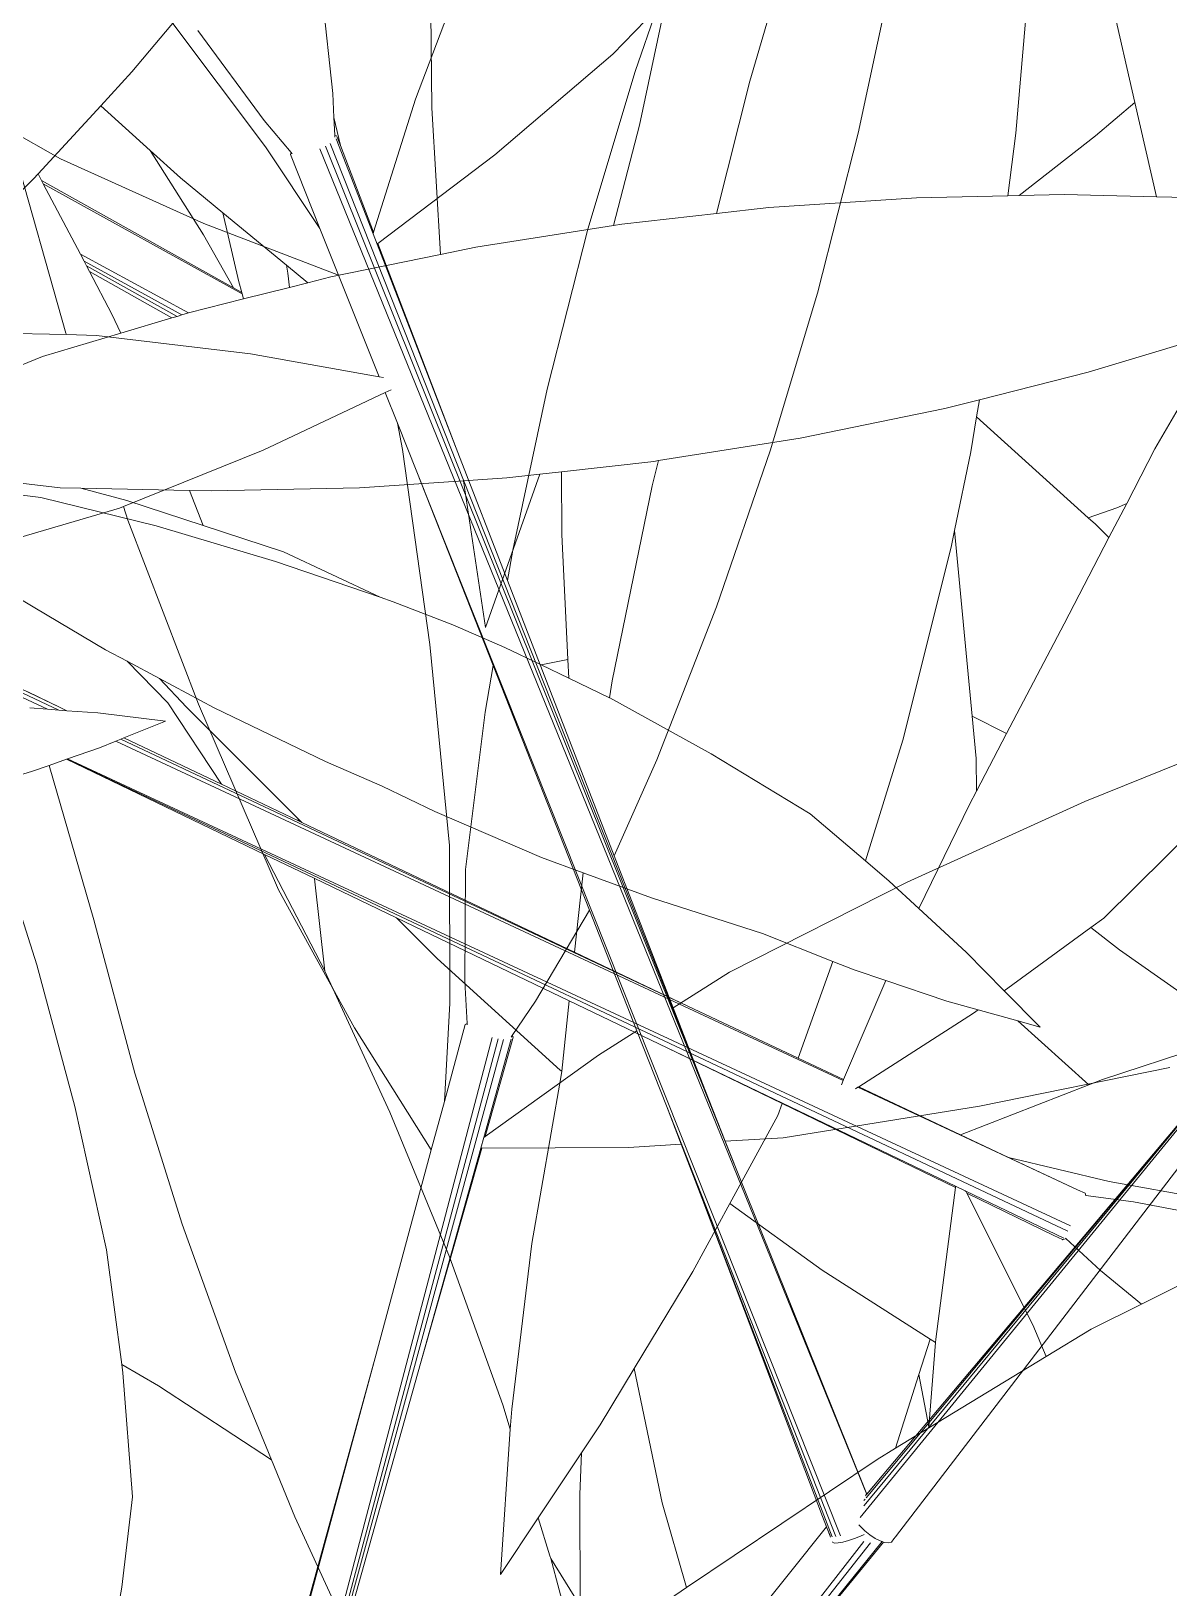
# Model space of a CAD drawing. Header units: millimetres. Extents: x 18 to 174501, y 22 to 24571.
# Drawn here: x 22287.3 to 22376.4, y 15534.4 to 15656.2 of the extents above; entities that cross this region are included whole.
import ezdxf

# ---------------------------------------------------------------- set-up
doc = ezdxf.new("R2010")
doc.units = ezdxf.units.MM
doc.header["$MEASUREMENT"] = 0
doc.layers.add('Edges', color=7, linetype='Continuous', lineweight=18)

# ---------------------------------------------------------------- blocks, each defined once
blk = doc.blocks.new('BAMBOOPLAN')
at = {"layer": 'Edges'}
for p, q in [((-1.0609, 11.6698), (-1.0385, 11.487)), ((-1.297, 11.545), (-1.3269, 11.4809)), ((-1.297, 11.545), (-1.297, 11.471)), ((-1.514, 11.535), (-1.5192, 11.3616)), ((-1.3269, 11.4809), (-1.4149, 11.3314)), ((-1.0385, 11.487), (-1.0234, 11.3032)), ((-1.297, 11.471), (-1.2894, 11.2868)), ((-1.6621, 11.4502), (-1.6088, 11.3371)), ((-1.8066, 11.3549), (-1.6606, 11.2564)), ((-1.7745, 11.3546), (-1.6714, 11.2838)), ((-1.5192, 11.3616), (-1.515, 11.2054)), ((-1.6088, 11.3371), (-1.5989, 11.3121)), ((-1.4149, 11.3314), (-1.5062, 11.195)), ((-1.5989, 11.3121), (-1.5817, 11.2849)), ((-1.5989, 11.3121), (-1.5915, 11.2937)), ((-1.0234, 11.3032), (-1.0158, 11.119)), ((-1.6714, 11.2838), (-1.6311, 11.2596)), ((-0.852, 10.4202), (-1.5932, 11.2834)), ((-1.5895, 11.2937), (-1.5915, 11.2937)), ((-1.5915, 11.2937), (-1.5908, 11.2919)), ((-1.5883, 11.2927), (-1.5895, 11.2937)), ((-1.5885, 11.2906), (-1.5149, 11.2036)), ((-1.5883, 11.2927), (-1.5817, 11.2849)), ((-1.5817, 11.2849), (-1.515, 11.2054)), ((-1.2894, 11.2868), (-1.2743, 11.103)), ((-0.5329, 10.0512), (-1.6024, 11.274)), ((-0.7768, 10.3326), (-1.5974, 11.2788)), ((-1.6606, 11.2564), (-1.5731, 11.1898)), ((-1.6313, 11.2574), (-1.6311, 11.2596)), ((-1.6313, 11.2574), (-1.5731, 11.1898)), ((-1.6311, 11.2596), (-1.6296, 11.2588)), ((-1.515, 11.2054), (-1.5149, 11.2036)), ((-1.5149, 11.2036), (-1.5068, 11.1941)), ((-1.5062, 11.195), (-1.5068, 11.1941)), ((-1.5068, 11.1941), (-1.3454, 11.0032)), ((-1.5062, 11.195), (-1.3454, 11.0032)), ((-1.9382, 11.1811), (-1.873, 11.1687)), ((-1.5731, 11.1898), (-1.5363, 11.1472)), ((-1.9298, 11.1677), (-1.8037, 10.9865)), ((-1.873, 11.1687), (-1.6976, 11.1526)), ((-1.6976, 11.1526), (-1.5363, 11.1472)), ((-1.5363, 11.1472), (-1.4564, 11.0545)), ((-1.0158, 11.119), (-1.0156, 10.9347)), ((-1.2743, 11.103), (-1.2518, 10.9202)), ((-1.4564, 11.0545), (-1.4515, 11.0553)), ((-1.6007, 11.0319), (-1.4564, 11.0545)), ((-1.5522, 10.9349), (-1.4441, 11.0402)), ((-1.4441, 11.0402), (-1.439, 11.0451)), ((-1.4441, 11.0402), (-1.42, 11.0123)), ((-1.7703, 10.9953), (-1.6007, 11.0319)), ((-1.42, 11.0123), (-1.4053, 10.9864)), ((-1.42, 11.0123), (-1.3819, 10.9681)), ((-1.3454, 11.0032), (-1.2462, 10.8861)), ((-0.39, 11.0065), (-0.5552, 10.8634)), ((-1.8037, 10.9865), (-1.8026, 10.985)), ((-1.8026, 10.985), (-1.7703, 10.9953)), ((-1.4053, 10.9864), (-1.3051, 10.7901)), ((-1.9316, 10.9438), (-1.8026, 10.985)), ((-1.3819, 10.9681), (-1.2306, 10.7911)), ((-1.3819, 10.9681), (-0.5455, 9.9979)), ((-1.6796, 10.8242), (-1.5522, 10.9349)), ((-1.0156, 10.9347), (-1.0229, 10.751)), ((-1.2518, 10.9202), (-1.2462, 10.8861)), ((-0.2064, 10.9065), (-0.5314, 10.0245)), ((-1.2462, 10.8861), (-1.0329, 10.634)), ((-0.5552, 10.8634), (-0.7136, 10.7131)), ((-1.8646, 10.6921), (-1.6832, 10.8211)), ((-1.6832, 10.8211), (-1.6796, 10.8242)), ((-1.6796, 10.8242), (-1.6697, 10.8113)), ((-1.6697, 10.8113), (-1.5279, 10.6425)), ((-1.3051, 10.7901), (-1.2108, 10.5847)), ((-1.2306, 10.7911), (-1.222, 10.7387)), ((-1.2306, 10.7911), (-1.0394, 10.5675)), ((-1.0229, 10.751), (-1.0329, 10.634)), ((-1.222, 10.7387), (-1.1853, 10.5652)), ((-0.7136, 10.7131), (-0.8686, 10.5533)), ((-1.5279, 10.6425), (-1.3756, 10.4755)), ((-1.0329, 10.634), (-0.9152, 10.4949)), ((-0.3681, 10.6132), (-0.5551, 10.5029)), ((-0.315, 10.617), (-0.5317, 10.0385)), ((-0.3447, 10.539), (-0.315, 10.617)), ((-1.2108, 10.5847), (-1.153, 10.4183)), ((-1.0394, 10.5675), (-1.0632, 10.4518)), ((-1.0394, 10.5675), (-0.9452, 10.4573)), ((-1.1853, 10.5652), (-1.1453, 10.4468)), ((-0.8686, 10.5533), (-0.9152, 10.4949)), ((-0.5323, 10.0474), (-0.3447, 10.539)), ((-0.5188, 10.0877), (-0.3447, 10.539)), ((-0.5551, 10.5029), (-0.7514, 10.3978)), ((-0.4869, 10.0167), (-0.3221, 10.511)), ((-0.9152, 10.4949), (-0.852, 10.4202)), ((-1.3756, 10.4755), (-1.2449, 10.3575)), ((-1.1453, 10.4468), (-1.1275, 10.4032)), ((-1.0632, 10.4518), (-1.0754, 10.4067)), ((-0.9452, 10.4573), (-0.9769, 10.4177)), ((-0.9452, 10.4573), (-0.8866, 10.3888)), ((-1.153, 10.4183), (-1.123, 10.3125)), ((-0.9769, 10.4177), (-1.0671, 10.2901)), ((-0.8113, 10.3728), (-0.852, 10.4202)), ((-1.1291, 10.4015), (-1.1275, 10.4032)), ((-1.1291, 10.4015), (-1.123, 10.3125)), ((-1.1275, 10.4032), (-1.1269, 10.4016)), ((-0.9804, 8.8667), (-1.0959, 10.3975)), ((-1, 9.1491), (-1.089, 10.3983)), ((-1.0077, 9.2642), (-1.0829, 10.3995)), ((-1.0754, 10.4067), (-1.0759, 10.4048)), ((-1.0738, 10.4055), (-1.0754, 10.4067)), ((-1.0749, 10.4025), (-1.0681, 10.2887)), ((-1.0734, 10.404), (-1.0738, 10.4055)), ((-1.0734, 10.404), (-1.0671, 10.2901)), ((-0.7514, 10.3978), (-0.8113, 10.3728)), ((-0.857, 10.3537), (-0.8866, 10.3888)), ((-0.8866, 10.3888), (-0.5501, 9.9953)), ((-0.7768, 10.3326), (-0.8113, 10.3728)), ((-1.2449, 10.3575), (-1.1191, 10.2564)), ((-0.857, 10.3537), (-0.9115, 10.331)), ((-0.8156, 10.3045), (-0.857, 10.3537)), ((-0.9115, 10.331), (-1.0664, 10.2766)), ((-0.5329, 10.0513), (-0.7768, 10.3326)), ((-1.123, 10.3125), (-1.1191, 10.2564)), ((-1.0671, 10.2901), (-1.0681, 10.2887)), ((-0.5538, 9.9938), (-0.8156, 10.3045)), ((-0.5715, 10.0119), (-0.8156, 10.3045)), ((-1.0681, 10.2887), (-1.0674, 10.2762)), ((-1.0664, 10.2766), (-1.0674, 10.2762)), ((-1.0674, 10.2762), (-1.0527, 10.0267)), ((-1.0664, 10.2766), (-1.0527, 10.0267)), ((-1.1191, 10.2564), (-1.103, 10.0205)), ((-0.5329, 10.0513), (-0.5188, 10.0877)), ((-0.5329, 10.051), (-0.5188, 10.0877)), ((-0.534, 10.0504), (-0.533, 10.051)), ((-0.5336, 10.0505), (-0.5331, 10.0509)), ((-0.5336, 10.0493), (-0.5334, 10.0497)), ((-0.5336, 10.044), (-0.5329, 10.0456)), ((-0.5333, 10.0502), (-0.533, 10.0509)), ((-0.5331, 10.0509), (-0.533, 10.0509)), ((-0.533, 10.051), (-0.5329, 10.051)), ((-0.533, 10.0509), (-0.5329, 10.051)), ((-0.5329, 10.0512), (-0.5329, 10.0513)), ((-0.5336, 10.0439), (-0.5336, 10.044)), ((-0.5317, 10.0385), (-0.5319, 10.0381)), ((-1.103, 10.0205), (-1.0542, 9.2598)), ((-1.103, 10.0205), (-1.0172, 8.7638)), ((-1.0527, 10.0267), (-1.0077, 9.2642)), ((-0.5636, 10.0024), (-0.5715, 10.0119)), ((-0.5562, 9.9937), (-0.5715, 10.0119)), ((-0.53, 10.0163), (-0.5281, 10.0151)), ((-0.5281, 10.0151), (-0.5259, 10.0141)), ((-0.5259, 10.0141), (-0.5217, 10.0121)), ((-0.5217, 10.0121), (-0.5148, 10.0096)), ((-0.4878, 10.0141), (-0.4894, 10.0097)), ((-0.4878, 10.0141), (-0.4869, 10.0167)), ((-0.8351, 9.0781), (-0.5186, 10.0004)), ((-0.7985, 9.1823), (-0.5112, 10.0012)), ((-0.5636, 10.0024), (-0.6442, 9.7759)), ((-0.4977, 10.0069), (-0.5894, 9.7591)), ((-0.4995, 10.0069), (-0.5894, 9.7591)), ((-0.5572, 9.9948), (-0.5636, 10.0024)), ((-0.5572, 9.9948), (-0.5557, 9.9929)), ((-0.5406, 9.9921), (-0.5352, 9.9957)), ((-0.5352, 9.9957), (-0.5296, 10)), ((-0.5296, 10), (-0.5241, 10.0047)), ((-0.5241, 10.0047), (-0.5208, 10.0079)), ((-0.5148, 10.0096), (-0.508, 10.0078)), ((-0.508, 10.0078), (-0.5016, 10.0069)), ((-0.5016, 10.0069), (-0.4995, 10.0069)), ((-0.4995, 10.0069), (-0.4977, 10.0069)), ((-0.4977, 10.0069), (-0.4962, 10.0069)), ((-0.4962, 10.0069), (-0.492, 10.0079)), ((-0.492, 10.0079), (-0.4894, 10.0097)), ((-0.5519, 9.9886), (-0.5513, 9.9879)), ((-0.5513, 9.9879), (-0.5489, 9.9881)), ((-0.5489, 9.9881), (-0.5452, 9.9895)), ((-0.5452, 9.9895), (-0.5406, 9.9921)), ((5.4616, -3.4769), (5.5284, -3.2508)), ((5.7593, -3.535), (5.7797, -3.2981)), ((4.8751, -3.3417), (4.7703, -3.4665)), ((5.3382, -3.5262), (5.379, -3.334)), ((5.8926, -3.5009), (5.8669, -3.3881)), ((5.1061, -3.5069), (5.1047, -3.4005)), ((4.7703, -3.4665), (4.7354, -3.5045)), ((5.4243, -3.6249), (5.4616, -3.4769)), ((4.7354, -3.5045), (4.6653, -3.5807)), ((4.7909, -3.5546), (4.7354, -3.5045)), ((5.1155, -3.6708), (5.1061, -3.5069)), ((5.8926, -3.5009), (5.8487, -3.5383)), ((5.9167, -3.6064), (5.8926, -3.5009)), ((5.3092, -3.6383), (5.3382, -3.5262)), ((5.7504, -3.6052), (5.7593, -3.535)), ((5.8487, -3.5383), (5.7633, -3.6049)), ((4.8504, -3.6489), (4.7909, -3.5546)), ((4.8247, -3.5851), (4.7909, -3.5546)), ((4.6653, -3.5807), (4.6601, -3.5864)), ((4.6692, -3.5881), (4.6653, -3.5807)), ((4.8721, -3.6242), (4.8247, -3.5851)), ((4.6601, -3.5864), (4.5421, -3.7046)), ((4.884, -3.7082), (4.6692, -3.5881)), ((4.671, -3.5917), (4.6692, -3.5881)), ((4.8938, -3.7149), (4.671, -3.5917)), ((4.7126, -3.6704), (4.671, -3.5917)), ((5.483, -3.6184), (5.4243, -3.6249)), ((5.6481, -3.6074), (5.483, -3.6184)), ((5.7504, -3.6052), (5.6481, -3.6074)), ((5.7633, -3.6049), (5.7504, -3.6052)), ((5.8134, -3.6039), (5.7633, -3.6049)), ((5.9167, -3.6064), (5.8134, -3.6039)), ((5.9784, -3.6079), (5.9167, -3.6064)), ((4.8901, -3.7014), (4.8721, -3.6242)), ((4.9434, -3.6829), (4.8721, -3.6242)), ((5.3092, -3.6383), (5.155, -3.6627)), ((5.3185, -3.6368), (5.3092, -3.6383)), ((5.4243, -3.6249), (5.3185, -3.6368)), ((4.884, -3.7082), (4.8504, -3.6489)), ((4.7126, -3.6704), (4.8335, -3.7362)), ((4.7167, -3.6783), (4.7126, -3.6704)), ((5.1155, -3.6708), (4.9929, -3.696)), ((5.155, -3.6627), (5.1155, -3.6708)), ((4.7167, -3.6783), (4.8261, -3.7384)), ((4.7195, -3.6835), (4.7167, -3.6783)), ((4.7195, -3.6835), (4.8209, -3.74)), ((4.7228, -3.6897), (4.7195, -3.6835)), ((4.8148, -3.7418), (4.7228, -3.6897)), ((4.748, -3.7376), (4.7228, -3.6897)), ((4.9446, -3.6919), (4.9434, -3.6829)), ((4.9671, -3.7025), (4.9434, -3.6829)), ((4.8933, -3.7134), (4.8901, -3.7014)), ((4.9466, -3.7077), (4.8953, -3.7206)), ((4.9466, -3.7077), (4.9446, -3.6919)), ((4.9671, -3.7025), (4.9466, -3.7077)), ((4.9929, -3.696), (4.9671, -3.7025)), ((4.8953, -3.7206), (4.8335, -3.7362)), ((4.8933, -3.7134), (4.884, -3.7082)), ((4.8938, -3.7149), (4.8933, -3.7134)), ((4.8953, -3.7206), (4.8938, -3.7149)), ((4.758, -3.7587), (4.748, -3.7376)), ((4.8148, -3.7418), (4.758, -3.7587)), ((4.8209, -3.74), (4.8148, -3.7418)), ((4.8261, -3.7384), (4.8209, -3.74)), ((4.8326, -3.7365), (4.8261, -3.7384)), ((4.8335, -3.7362), (4.8326, -3.7365)), ((4.758, -3.7587), (4.6701, -3.7848)), ((5.9583, -3.7669), (5.8402, -3.8025)), ((4.6701, -3.7848), (4.5605, -3.8293)), ((5.8402, -3.8025), (5.7188, -3.8332)), ((5.967, -3.7987), (5.9151, -3.8883)), ((5.68, -3.8431), (5.5179, -3.8763)), ((5.7188, -3.8332), (5.68, -3.8431)), ((5.7155, -3.8524), (5.7188, -3.8332)), ((5.7089, -3.8916), (5.7155, -3.8524)), ((5.8405, -3.9653), (5.7155, -3.8524)), ((5.5179, -3.8763), (5.3597, -3.9013)), ((5.6908, -3.9794), (5.7089, -3.8916)), ((5.9151, -3.8883), (5.8835, -3.9492)), ((5.1659, -4.0878), (5.2269, -3.9165)), ((5.2269, -3.9165), (5.1899, -3.9206)), ((5.2509, -3.9138), (5.2269, -3.9165)), ((5.3544, -3.9022), (5.2509, -3.9138)), ((5.2512, -3.984), (5.2509, -3.9138)), ((5.3526, -3.9296), (5.3597, -3.9013)), ((5.3597, -3.9013), (5.3544, -3.9022)), ((4.69, -3.9317), (4.6124, -3.9226)), ((4.7131, -3.9322), (4.69, -3.9317)), ((4.7646, -3.9459), (4.7131, -3.9322)), ((4.8349, -3.9346), (4.7131, -3.9322)), ((5.0248, -3.9316), (4.8595, -3.9351)), ((5.1415, -3.9239), (5.0248, -3.9316)), ((5.1899, -3.9206), (5.1415, -3.9239)), ((5.1659, -4.0878), (5.1415, -3.9239)), ((5.3077, -4.1475), (5.3526, -3.9296)), ((4.6685, -3.9425), (4.6201, -3.9365)), ((4.7976, -3.9744), (4.6685, -3.9425)), ((4.85, -3.974), (4.7646, -3.9459)), ((4.85, -3.974), (4.8349, -3.9346)), ((4.8595, -3.9351), (4.8349, -3.9346)), ((5.8835, -3.9492), (5.8636, -3.9874)), ((5.8835, -3.9492), (5.8723, -3.9541)), ((5.8723, -3.9541), (5.8405, -3.9653)), ((5.8486, -3.9726), (5.8405, -3.9653)), ((4.931, -4.0141), (4.7976, -3.9744)), ((4.94, -4.0035), (4.85, -3.974)), ((5.2582, -4.1238), (5.2512, -3.984)), ((5.687, -3.998), (5.6908, -3.9794)), ((5.7105, -4.1873), (5.6908, -3.9794)), ((5.8636, -3.9874), (5.8486, -3.9726)), ((5.048, -4.0542), (4.94, -4.0035)), ((5.6328, -4.214), (5.687, -3.998)), ((5.8636, -3.9874), (5.8134, -4.0839)), ((5.048, -4.0542), (4.931, -4.0141)), ((4.6617, -4.0658), (4.6331, -4.0488)), ((5.0628, -4.0592), (5.048, -4.0542)), ((4.7409, -4.1129), (4.6617, -4.0658)), ((5.1293, -4.0851), (5.0628, -4.0592)), ((5.1877, -4.1102), (5.1293, -4.0851)), ((5.8134, -4.0839), (5.7491, -4.2066)), ((4.6894, -4.1771), (4.5333, -4.1029)), ((4.6887, -4.1803), (4.5359, -4.1084)), ((4.6758, -4.1794), (4.5395, -4.1158)), ((4.765, -4.1257), (4.7409, -4.1129)), ((4.8105, -4.1721), (4.765, -4.1257)), ((4.8011, -4.145), (4.765, -4.1257)), ((5.2284, -4.1298), (5.1877, -4.1102)), ((5.2582, -4.1238), (5.2284, -4.1298)), ((5.2592, -4.1446), (5.2582, -4.1238)), ((5.2592, -4.1446), (5.2284, -4.1298)), ((4.6539, -4.1599), (4.6894, -4.1771)), ((4.8313, -4.177), (4.8011, -4.145)), ((4.8625, -4.1778), (4.8011, -4.145)), ((5.3049, -4.1666), (5.2592, -4.1446)), ((5.3049, -4.1666), (5.3077, -4.1475)), ((4.6758, -4.1794), (4.656, -4.1779)), ((4.6974, -4.181), (4.6894, -4.1771)), ((4.8704, -4.2633), (4.8105, -4.1721)), ((4.956, -4.3016), (4.8313, -4.177)), ((4.987, -4.2379), (4.8625, -4.1778)), ((5.305, -4.1667), (5.3049, -4.1666)), ((5.4185, -4.2291), (5.305, -4.1667)), ((4.6887, -4.1803), (4.6758, -4.1794)), ((4.6974, -4.181), (4.6887, -4.1803)), ((4.7323, -4.1835), (4.6974, -4.181)), ((4.8078, -4.1927), (4.7323, -4.1835)), ((4.8078, -4.1927), (4.7614, -4.2114)), ((5.7491, -4.2066), (5.7105, -4.1873)), ((5.715, -4.2345), (5.7105, -4.1873)), ((4.7578, -4.2128), (4.7522, -4.215)), ((4.7614, -4.2114), (4.7578, -4.2128)), ((5.3923, -4.5115), (4.7578, -4.2128)), ((4.8704, -4.2633), (4.7614, -4.2114)), ((5.7491, -4.2066), (5.7153, -4.2711)), ((4.734, -4.2224), (4.6984, -4.2349)), ((4.7522, -4.215), (4.734, -4.2224)), ((5.5663, -4.5946), (4.7522, -4.215)), ((5.5291, -4.2964), (5.4185, -4.2291)), ((5.5911, -4.3489), (5.6328, -4.214)), ((4.6776, -4.2422), (4.659, -4.2487)), ((4.6971, -4.2354), (4.6776, -4.2422)), ((4.6776, -4.2422), (4.7277, -4.415)), ((4.6974, -4.2352), (4.6971, -4.2354)), ((4.9188, -4.3418), (4.6971, -4.2354)), ((4.6984, -4.2349), (4.6974, -4.2352)), ((4.6974, -4.2352), (5.8177, -4.7629)), ((4.6984, -4.2349), (5.8207, -4.7571)), ((5.0504, -4.2654), (4.987, -4.2379)), ((5.7153, -4.2711), (5.715, -4.2345)), ((4.659, -4.2487), (4.5988, -4.267)), ((4.9567, -4.3043), (4.8704, -4.2633)), ((5.1091, -4.2937), (5.0504, -4.2654)), ((5.7153, -4.2711), (5.7076, -4.2858)), ((5.2286, -4.3451), (5.1091, -4.2937)), ((5.5911, -4.3489), (5.5291, -4.2964)), ((5.7076, -4.2858), (5.6509, -4.4021)), ((4.664, -4.4653), (4.6142, -4.3093)), ((4.9567, -4.3043), (4.956, -4.3016)), ((4.9605, -4.3061), (4.956, -4.3016)), ((4.9605, -4.3061), (4.9567, -4.3043)), ((5.2655, -4.4512), (4.9605, -4.3061)), ((5.963, -4.3091), (5.8578, -4.4132)), ((4.9861, -4.472), (4.9188, -4.3418)), ((4.9744, -4.3684), (4.9188, -4.3418)), ((5.2754, -4.3623), (5.2286, -4.3451)), ((5.6178, -4.3715), (5.5911, -4.3489)), ((4.9745, -4.3689), (4.9744, -4.3684)), ((5.0662, -4.4125), (4.9744, -4.3684)), ((4.9862, -4.4722), (4.9745, -4.3689)), ((5.2655, -4.4512), (5.2744, -4.369)), ((5.2744, -4.369), (5.2754, -4.3623)), ((5.3516, -4.3904), (5.2754, -4.3623)), ((5.6509, -4.4021), (5.6178, -4.3715)), ((5.476, -4.4303), (5.3516, -4.3904)), ((5.7037, -4.451), (5.6509, -4.4021)), ((4.7736, -4.5865), (4.7277, -4.415)), ((5.1117, -4.4583), (5.0662, -4.4125)), ((5.2597, -4.5054), (5.0662, -4.4125)), ((5.8578, -4.4132), (5.8435, -4.4236)), ((5.5546, -4.4614), (5.476, -4.4303)), ((5.8435, -4.4236), (5.7465, -4.4942)), ((5.8754, -4.4483), (5.8435, -4.4236)), ((5.3923, -4.5115), (5.2655, -4.4512)), ((5.7465, -4.4942), (5.7037, -4.451)), ((6.01, -4.543), (5.8754, -4.4483)), ((4.7065, -4.6236), (4.664, -4.4653)), ((4.9862, -4.4722), (4.9861, -4.472)), ((5.0591, -4.6299), (4.9862, -4.4722)), ((5.2495, -4.583), (5.1117, -4.4583)), ((5.5159, -4.5697), (5.5546, -4.4614)), ((5.5786, -4.4709), (5.5546, -4.4614)), ((5.6138, -4.4827), (5.5786, -4.4709)), ((5.6138, -4.4827), (5.5667, -4.5936)), ((5.6822, -4.5057), (5.6138, -4.4827)), ((5.2512, -4.5843), (5.2597, -4.5054)), ((5.3694, -4.558), (5.2597, -4.5054)), ((5.7172, -4.5155), (5.6822, -4.5057)), ((5.7866, -4.5348), (5.7465, -4.4942)), ((5.5159, -4.5697), (5.3923, -4.5115)), ((5.7121, -4.5192), (5.5837, -4.6016)), ((5.7172, -4.5155), (5.7121, -4.5192)), ((5.7618, -4.5279), (5.7172, -4.5155)), ((5.841, -4.5995), (5.7618, -4.5279)), ((5.7866, -4.5348), (5.7618, -4.5279)), ((6.01, -4.543), (5.8564, -4.5935)), ((5.4978, -4.6203), (5.3694, -4.558)), ((5.692, -4.7128), (5.3694, -4.558)), ((5.5667, -4.5936), (5.5159, -4.5697)), ((4.8265, -4.7552), (4.7736, -4.5865)), ((5.2179, -4.7768), (5.2504, -4.5911)), ((5.2512, -4.5843), (5.2495, -4.583)), ((5.2504, -4.5911), (5.2512, -4.5843)), ((5.5663, -4.5946), (5.5642, -4.5996)), ((5.5667, -4.5936), (5.5663, -4.5946)), ((5.8564, -4.5935), (5.841, -4.5995)), ((5.5827, -4.6022), (5.58, -4.604)), ((5.5837, -4.6016), (5.5827, -4.6022)), ((5.8283, -4.7167), (5.5827, -4.6022)), ((5.6975, -4.6552), (5.5837, -4.6016)), ((5.841, -4.5995), (5.6975, -4.6552)), ((4.7419, -4.7838), (4.7065, -4.6236)), ((5.1255, -4.7918), (5.0591, -4.6299)), ((5.4929, -4.6338), (5.4978, -4.6203)), ((5.6918, -4.7143), (5.4978, -4.6203)), ((5.4393, -4.7323), (5.4929, -4.6338)), ((5.7513, -4.6805), (5.6975, -4.6552)), ((5.8637, -4.7074), (5.7513, -4.6805)), ((5.8283, -4.7167), (5.7513, -4.6805)), ((5.6698, -4.8838), (5.6918, -4.7143)), ((5.6918, -4.7143), (5.692, -4.7128)), ((5.702, -4.7176), (5.692, -4.7128)), ((5.702, -4.7176), (5.7026, -4.718)), ((5.8368, -4.7207), (5.8283, -4.7167)), ((5.97, -4.7264), (5.8637, -4.7074)), ((5.3979, -4.8082), (5.4393, -4.7323)), ((5.5425, -4.8065), (5.4393, -4.7323)), ((5.7026, -4.718), (5.7031, -4.7182)), ((5.7035, -4.7184), (5.7031, -4.7182)), ((5.7046, -4.7206), (5.7035, -4.7184)), ((5.8131, -4.771), (5.7035, -4.7184)), ((5.7783, -4.8678), (5.7046, -4.7206)), ((5.802, -4.7678), (5.7046, -4.7206)), ((5.8368, -4.7207), (5.8376, -4.7231)), ((5.8376, -4.7231), (5.8375, -4.7231)), ((5.8909, -4.7302), (5.8376, -4.7231)), ((5.993, -4.7497), (5.8909, -4.7302)), ((4.8862, -4.9207), (4.8265, -4.7552)), ((5.8116, -4.7725), (5.802, -4.7678)), ((6.0562, -4.7669), (5.8999, -4.8446)), ((4.7589, -4.912), (4.7419, -4.7838)), ((5.1953, -4.9623), (5.2179, -4.7768)), ((5.8119, -4.7726), (5.8116, -4.7725)), ((5.8119, -4.7726), (5.8152, -4.7713)), ((5.8152, -4.7713), (5.8148, -4.7709)), ((5.8543, -4.8072), (5.8152, -4.7713)), ((5.1852, -4.9573), (5.1255, -4.7918)), ((5.3323, -4.9168), (5.3979, -4.8082)), ((5.6636, -4.8837), (5.5425, -4.8065)), ((5.8999, -4.8446), (5.8543, -4.8072)), ((5.8999, -4.8446), (5.8437, -4.8725)), ((5.7934, -4.9031), (5.7783, -4.8678)), ((5.8437, -4.8725), (5.7934, -4.9031)), ((5.651, -4.9234), (5.6636, -4.8837)), ((5.662, -4.982), (5.6696, -4.8875)), ((5.6696, -4.8875), (5.6636, -4.8837)), ((5.6696, -4.8875), (5.6698, -4.8838)), ((5.7934, -4.9031), (5.6619, -4.9831)), ((4.8, -4.9362), (4.7589, -4.912)), ((4.7601, -4.9215), (4.7589, -4.912)), ((4.7711, -5.0601), (4.7601, -4.9215)), ((4.9266, -5.0189), (4.8862, -4.9207)), ((5.2944, -4.9795), (5.3323, -4.9168)), ((5.3636, -5.0669), (5.3323, -4.9168)), ((5.6249, -5.0057), (5.651, -4.9234)), ((5.662, -4.982), (5.651, -4.9234)), ((4.9266, -5.0189), (4.8, -4.9362)), ((5.1937, -4.9845), (5.1852, -4.9573)), ((5.1937, -4.9845), (5.1953, -4.9623)), ((5.1826, -5.1472), (5.1937, -4.9845)), ((5.2733, -5.011), (5.2944, -4.9795)), ((5.6619, -4.9831), (5.6249, -5.0057)), ((5.6619, -4.9831), (5.662, -4.982)), ((5.2249, -5.0838), (5.2733, -5.011)), ((5.2714, -5.0576), (5.2733, -5.011)), ((5.6249, -5.0057), (5.6042, -5.0183)), ((4.9527, -5.0826), (4.9266, -5.0189)), ((5.6042, -5.0183), (5.391, -5.1617)), ((4.7592, -5.1612), (4.7711, -5.0601)), ((5.272, -5.1821), (5.2714, -5.0576)), ((5.0256, -5.2404), (4.9527, -5.0826)), ((5.391, -5.1617), (5.3636, -5.0669)), ((5.1826, -5.1472), (5.2249, -5.0838)), ((5.2381, -5.126), (5.2249, -5.0838)), ((5.2389, -5.129), (5.2381, -5.126)), ((5.272, -5.1821), (5.2389, -5.129)), ((5.2711, -5.2492), (5.2389, -5.129)), ((4.7512, -5.2042), (4.7592, -5.1612)), ((5.391, -5.1617), (5.3717, -5.1747))]:
    blk.add_line(p, q, dxfattribs=at)

msp = doc.modelspace()

# ---------------------------------------------------------------- block references
at = {"xscale": 69.97983938875464, "yscale": 69.97983938875464, "zscale": 69.97983938875464}
msp.add_blockref('BAMBOOPLAN', (21961.34, 15895.62), dxfattribs=at)
at = {"xscale": 69.97983938875464, "yscale": 69.97983938875464, "zscale": 69.97983938875464, "rotation": 340.9588725647666}
msp.add_blockref('BAMBOOPLAN', (22158.48, 14864.64), dxfattribs=at)

doc.saveas('drawing.dxf')
